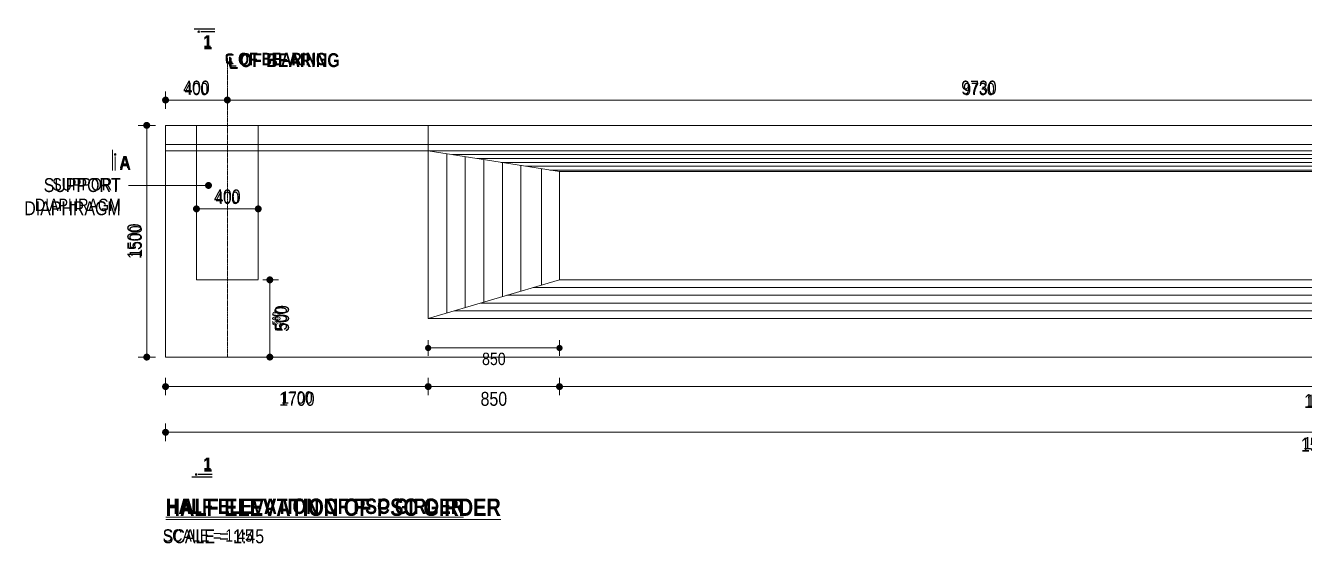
# Model space of a CAD drawing. Header units: millimetres. Extents: x -899 to 143471, y -7850 to 22336.
# Drawn here: x -899 to 7379, y 141 to 3493 of the extents above; entities that cross this region are included whole.
import ezdxf

# ---------------------------------------------------------------- set-up
doc = ezdxf.new("R2010")
doc.units = ezdxf.units.MM
doc.header["$PDMODE"] = 3
doc.linetypes.add('ACAD_ISO02W100', pattern=[15, 12, -3])
doc.linetypes.add('CENTER2', pattern=[28.575, 19.05, -3.175, 3.175, -3.175])
for name, color, linetype, lineweight in [('Center Line', 3, 'CENTER2', 9), ('Concrete inside', 124, 'Continuous', 13), ('Concrete Out', 4, 'Continuous', 20), ('Diap', 3, 'ACAD_ISO02W100', 9), ('Dim Arrow', 3, 'Continuous', 9), ('Dim Arrow @ 40', 3, 'Continuous', 9), ('Dim Arrow @ 45', 3, 'Continuous', 9), ('Dimension', 3, 'Continuous', 9), ('Dimension @ 20', 3, 'Continuous', 9), ('Dimension @ 25', 3, 'Continuous', 9), ('Dimension @ 40', 3, 'Continuous', 9), ('Dimension @ 45', 3, 'Continuous', 9), ('Line', 7, 'Continuous', 20), ('Line @ 40', 7, 'Continuous', 20), ('Line @ 45', 7, 'Continuous', 20), ('Section Mark', 7, 'Continuous', 13), ('Text_Normal', 7, 'Continuous', 25), ('Text_Normal @ 40', 7, 'Continuous', 25), ('Text_Normal @ 45', 7, 'Continuous', 25), ('Text_Title', 1, 'Continuous', 20), ('Text_Title @ 40', 1, 'Continuous', 20), ('Text_Title @ 45', 1, 'Continuous', 20)]:
    doc.layers.add(name, color=color, linetype=linetype, lineweight=lineweight)
doc.styles.add('SWIS_B_N', font='swisscb.ttf', dxfattribs={"height": 2})
doc.styles.add('SWIS_B_T', font='swisscb.ttf', dxfattribs={"height": 2.5})
doc.styles.add('SWIS_R_N', font='swissc.ttf', dxfattribs={"height": 2})
doc.dimstyles.new('Dot_Anno', dxfattribs={"dimtxt": 2, "dimasz": 1, "dimexe": 1.25, "dimexo": 0.75, "dimgap": 0.75, "dimtad": 2, "dimdec": 0, "dimzin": 0, "dimdsep": 46, "dimtxsty": 'SWIS_R_N', "dimblk": 'DOT', "dimcen": 0.5, "dimadec": 0, "dimazin": 0, "dimtfac": 1, "dimtdec": 0, "dimtofl": 0, "dimtmove": 0, "dimatfit": 3, "dimfxl": 1.25, "dimfxlon": 1, "dimtolj": 1, "dimtzin": 0, "dimarcsym": 0})
doc.dimstyles.new('Dot_Arrow', dxfattribs={"dimtxt": 2, "dimasz": 1, "dimexe": 1.25, "dimexo": 0.75, "dimgap": 0.75, "dimtad": 2, "dimdec": 0, "dimzin": 0, "dimdsep": 46, "dimtxsty": 'SWIS_R_N', "dimblk": 'DOT', "dimcen": 0.5, "dimadec": 0, "dimazin": 0, "dimtfac": 1, "dimtdec": 0, "dimtofl": 0, "dimtmove": 0, "dimatfit": 3, "dimldrblk": 'DOT', "dimfxl": 1.25, "dimfxlon": 1, "dimtolj": 1, "dimtzin": 0, "dimarcsym": 0})

# ---------------------------------------------------------------- blocks, each defined once
blk = doc.blocks.new('*U928')
at = {"layer": 'Text_Title @ 40', "insert": (7.7, 431.3), "char_height": 100, "attachment_point": 1, "style": 'SWIS_B_T'}
blk.add_mtext_dynamic_manual_height_columns('{\\LHALF ELEVATION OF PSC GIRDER}', width=7845.311, gutter_width=550, heights=[0], dxfattribs=at)
at = {"layer": 'Text_Title @ 45', "insert": (7.7, 431.3), "char_height": 112.5, "attachment_point": 1, "style": 'SWIS_B_T'}
blk.add_mtext_dynamic_manual_height_columns('{\\LHALF ELEVATION OF PSC GIRDER}', width=8825.975, gutter_width=618.8, heights=[0], dxfattribs=at)
blk = doc.blocks.new('_Dot')
at = {"color": 0, "linetype": 'ByBlock', "lineweight": -2}
blk.add_line((-0.5, 0), (-1, 0), dxfattribs=at)
at = {"color": 0, "linetype": 'ByBlock', "const_width": 0.5}
blk.add_lwpolyline([(-0.25, 0, 1), (0.25, 0, 1)], format="xyb", close=True, dxfattribs=at)
blk = doc.blocks.new('*D690')
at = {"layer": 'Defpoints', "color": 0, "transparency": 16777216}
for p in [(10136.8, 3010.7), (406.8, 2846.9), (10136.8, 1346.9)]:
    blk.add_point(p, dxfattribs=at)
at = {"layer": 'Dimension', "color": 0, "lineweight": -2, "transparency": 16777216}
for p, q in [((406.8, 2960.7), (406.8, 3060.7)), ((446.8, 3010.7), (10096.8, 3010.7)), ((10136.8, 2960.7), (10136.8, 3060.7))]:
    blk.add_line(p, q, dxfattribs=at)
at = {"layer": 'Dimension', "color": 0, "lineweight": -2, "transparency": 16777216, "xscale": 40, "yscale": 40, "zscale": 40, "rotation": 180}
blk.add_blockref('_Dot', (406.8, 3010.7), dxfattribs=at)
at = {"layer": 'Dimension', "color": 0, "lineweight": -2, "transparency": 16777216, "xscale": 40, "yscale": 40, "zscale": 40}
blk.add_blockref('_Dot', (10136.8, 3010.7), dxfattribs=at)
at = {"layer": 'Dimension', "color": 0, "transparency": 16777216, "insert": (5271.8, 3081.7), "char_height": 80, "attachment_point": 5, "style": 'SWIS_R_N'}
blk.add_mtext('\\A1;9730', dxfattribs=at)
blk = doc.blocks.new('*D691')
at = {"layer": 'Defpoints', "color": 0, "transparency": 16777216}
for p in [(10136.8, 3010.7), (406.8, 2846.9), (10136.8, 1346.9)]:
    blk.add_point(p, dxfattribs=at)
at = {"layer": 'Dimension', "color": 0, "lineweight": -2, "transparency": 16777216}
for p, q in [((406.8, 2954.4), (406.8, 3066.9)), ((10136.8, 2954.4), (10136.8, 3066.9)), ((451.8, 3010.7), (10091.8, 3010.7))]:
    blk.add_line(p, q, dxfattribs=at)
at = {"layer": 'Dimension', "color": 0, "lineweight": -2, "transparency": 16777216, "xscale": 45, "yscale": 45, "zscale": 45, "rotation": 180}
blk.add_blockref('_Dot', (406.8, 3010.7), dxfattribs=at)
at = {"layer": 'Dimension', "color": 0, "lineweight": -2, "transparency": 16777216, "xscale": 45, "yscale": 45, "zscale": 45}
blk.add_blockref('_Dot', (10136.8, 3010.7), dxfattribs=at)
at = {"layer": 'Dimension', "color": 0, "transparency": 16777216, "insert": (5271.8, 3090.6), "char_height": 90, "attachment_point": 5, "style": 'SWIS_R_N'}
blk.add_mtext('\\A1;9730', dxfattribs=at)
blk = doc.blocks.new('*D693')
at = {"layer": 'Defpoints', "color": 0, "transparency": 16777216}
for p in [(6.8, 2846.9), (-114.9, 1346.9), (6.8, 1346.9)]:
    blk.add_point(p, dxfattribs=at)
at = {"layer": 'Dimension', "color": 0, "lineweight": -2, "transparency": 16777216}
for p, q in [((-64.9, 2846.9), (-164.9, 2846.9)), ((-114.9, 2806.9), (-114.9, 1386.9)), ((-64.9, 1346.9), (-164.9, 1346.9))]:
    blk.add_line(p, q, dxfattribs=at)
at = {"layer": 'Dimension', "color": 0, "lineweight": -2, "transparency": 16777216, "xscale": 40, "yscale": 40, "zscale": 40}
for p, rotation in [((-114.9, 2846.9), 90), ((-114.9, 1346.9), 270)]:
    blk.add_blockref('_Dot', p, dxfattribs=dict(at, rotation=rotation))
at = {"layer": 'Dimension', "color": 0, "transparency": 16777216, "insert": (-186, 2096.9), "char_height": 80, "attachment_point": 5, "rotation": 90, "style": 'SWIS_R_N'}
blk.add_mtext('\\A1;1500', dxfattribs=at)
blk = doc.blocks.new('*D694')
at = {"layer": 'Defpoints', "color": 0, "transparency": 16777216}
for p in [(6.8, 2846.9), (-114.9, 1346.9), (6.8, 1346.9)]:
    blk.add_point(p, dxfattribs=at)
at = {"layer": 'Dimension', "color": 0, "lineweight": -2, "transparency": 16777216}
for p, q in [((-58.7, 2846.9), (-171.2, 2846.9)), ((-114.9, 2801.9), (-114.9, 1391.9)), ((-58.7, 1346.9), (-171.2, 1346.9))]:
    blk.add_line(p, q, dxfattribs=at)
at = {"layer": 'Dimension', "color": 0, "lineweight": -2, "transparency": 16777216, "xscale": 45, "yscale": 45, "zscale": 45}
for p, rotation in [((-114.9, 2846.9), 90), ((-114.9, 1346.9), 270)]:
    blk.add_blockref('_Dot', p, dxfattribs=dict(at, rotation=rotation))
at = {"layer": 'Dimension', "color": 0, "transparency": 16777216, "insert": (-194.9, 2096.9), "char_height": 90, "attachment_point": 5, "rotation": 90, "style": 'SWIS_R_N'}
blk.add_mtext('\\A1;1500', dxfattribs=at)
blk = doc.blocks.new('*U931')
at = {"layer": 'Line @ 40', "insert": (251, 3429.9), "char_height": 80, "attachment_point": 1, "style": 'SWIS_B_N'}
blk.add_mtext_dynamic_manual_height_columns('1', width=92.187, gutter_width=400, heights=[0], dxfattribs=at)
at = {"layer": 'Line @ 45', "insert": (251, 3429.9), "char_height": 90, "attachment_point": 1, "style": 'SWIS_B_N'}
blk.add_mtext_dynamic_manual_height_columns('1', width=103.71, gutter_width=450, heights=[0], dxfattribs=at)
blk = doc.blocks.new('*U932')
at = {"layer": 'Line @ 40', "insert": (251, 696.3), "char_height": 80, "attachment_point": 1, "style": 'SWIS_B_N'}
blk.add_mtext_dynamic_manual_height_columns('1', width=92.187, gutter_width=400, heights=[0], dxfattribs=at)
at = {"layer": 'Line @ 45', "insert": (251, 696.3), "char_height": 90, "attachment_point": 1, "style": 'SWIS_B_N'}
blk.add_mtext_dynamic_manual_height_columns('1', width=103.71, gutter_width=450, heights=[0], dxfattribs=at)
blk = doc.blocks.new('*D768')
at = {"layer": 'Defpoints', "color": 0, "transparency": 16777216}
for p in [(1706.8, 1596.9), (6.8, 1346.9), (1706.8, 1155.8)]:
    blk.add_point(p, dxfattribs=at)
at = {"layer": 'Dimension', "color": 0, "lineweight": -2, "transparency": 16777216}
for p, q in [((6.8, 1205.8), (6.8, 1105.8)), ((1706.8, 1205.8), (1706.8, 1105.8)), ((46.8, 1155.8), (1666.8, 1155.8))]:
    blk.add_line(p, q, dxfattribs=at)
at = {"layer": 'Dimension', "color": 0, "lineweight": -2, "transparency": 16777216, "xscale": 40, "yscale": 40, "zscale": 40, "rotation": 180}
blk.add_blockref('_Dot', (6.8, 1155.8), dxfattribs=at)
at = {"layer": 'Dimension', "color": 0, "lineweight": -2, "transparency": 16777216, "xscale": 40, "yscale": 40, "zscale": 40}
blk.add_blockref('_Dot', (1706.8, 1155.8), dxfattribs=at)
at = {"layer": 'Dimension', "color": 0, "transparency": 16777216, "insert": (856.8, 1084.8), "char_height": 80, "attachment_point": 5, "style": 'SWIS_R_N'}
blk.add_mtext('\\A1;1700', dxfattribs=at)
blk = doc.blocks.new('*D769')
at = {"layer": 'Defpoints', "color": 0, "transparency": 16777216}
for p in [(1706.8, 1596.9), (6.8, 1346.9), (1706.8, 1155.8)]:
    blk.add_point(p, dxfattribs=at)
at = {"layer": 'Dimension', "color": 0, "lineweight": -2, "transparency": 16777216}
for p, q in [((6.8, 1212.1), (6.8, 1099.6)), ((1706.8, 1212.1), (1706.8, 1099.6)), ((51.8, 1155.8), (1661.8, 1155.8))]:
    blk.add_line(p, q, dxfattribs=at)
at = {"layer": 'Dimension', "color": 0, "lineweight": -2, "transparency": 16777216, "xscale": 45, "yscale": 45, "zscale": 45, "rotation": 180}
blk.add_blockref('_Dot', (6.8, 1155.8), dxfattribs=at)
at = {"layer": 'Dimension', "color": 0, "lineweight": -2, "transparency": 16777216, "xscale": 45, "yscale": 45, "zscale": 45}
blk.add_blockref('_Dot', (1706.8, 1155.8), dxfattribs=at)
at = {"layer": 'Dimension', "color": 0, "transparency": 16777216, "insert": (856.8, 1075.9), "char_height": 90, "attachment_point": 5, "style": 'SWIS_R_N'}
blk.add_mtext('\\A1;1700', dxfattribs=at)
blk = doc.blocks.new('*D771')
at = {"layer": 'Defpoints', "color": 0, "transparency": 16777216}
for p in [(2556.8, 1846.9), (1706.8, 1596.9), (2556.8, 1405.8)]:
    blk.add_point(p, dxfattribs=at)
at = {"layer": 'Dimension', "color": 0, "lineweight": -2, "transparency": 16777216}
for p, q in [((1706.8, 1455.8), (1706.8, 1355.8)), ((2556.8, 1455.8), (2556.8, 1355.8)), ((1746.8, 1405.8), (2516.8, 1405.8))]:
    blk.add_line(p, q, dxfattribs=at)
at = {"layer": 'Dimension', "color": 0, "lineweight": -2, "transparency": 16777216, "xscale": 40, "yscale": 40, "zscale": 40, "rotation": 180}
blk.add_blockref('_Dot', (1706.8, 1405.8), dxfattribs=at)
at = {"layer": 'Dimension', "color": 0, "lineweight": -2, "transparency": 16777216, "xscale": 40, "yscale": 40, "zscale": 40}
blk.add_blockref('_Dot', (2556.8, 1405.8), dxfattribs=at)
at = {"layer": 'Dimension', "color": 0, "transparency": 16777216, "insert": (2131.8, 1334.8), "char_height": 80, "attachment_point": 5, "style": 'SWIS_R_N'}
blk.add_mtext('\\A1;850', dxfattribs=at)
blk = doc.blocks.new('*D772')
at = {"layer": 'Defpoints', "color": 0, "transparency": 16777216}
for p in [(2556.8, 1846.9), (1706.8, 1596.9), (2556.8, 1155.8)]:
    blk.add_point(p, dxfattribs=at)
at = {"layer": 'Dimension', "color": 0, "lineweight": -2, "transparency": 16777216}
for p, q in [((1706.8, 1212.1), (1706.8, 1099.6)), ((2556.8, 1212.1), (2556.8, 1099.6)), ((1751.8, 1155.8), (2511.8, 1155.8))]:
    blk.add_line(p, q, dxfattribs=at)
at = {"layer": 'Dimension', "color": 0, "lineweight": -2, "transparency": 16777216, "xscale": 45, "yscale": 45, "zscale": 45, "rotation": 180}
blk.add_blockref('_Dot', (1706.8, 1155.8), dxfattribs=at)
at = {"layer": 'Dimension', "color": 0, "lineweight": -2, "transparency": 16777216, "xscale": 45, "yscale": 45, "zscale": 45}
blk.add_blockref('_Dot', (2556.8, 1155.8), dxfattribs=at)
at = {"layer": 'Dimension', "color": 0, "transparency": 16777216, "insert": (2131.8, 1075.9), "char_height": 90, "attachment_point": 5, "style": 'SWIS_R_N'}
blk.add_mtext('\\A1;850', dxfattribs=at)
blk = doc.blocks.new('*D774')
at = {"layer": 'Defpoints', "color": 0, "transparency": 16777216}
for p in [(6.8, 1346.9), (15006.8, 1346.9), (15006.8, 860)]:
    blk.add_point(p, dxfattribs=at)
at = {"layer": 'Dimension', "color": 0, "lineweight": -2, "transparency": 16777216}
for p, q in [((6.8, 910), (6.8, 810)), ((46.8, 860), (14966.8, 860)), ((15006.8, 910), (15006.8, 810))]:
    blk.add_line(p, q, dxfattribs=at)
at = {"layer": 'Dimension', "color": 0, "lineweight": -2, "transparency": 16777216, "xscale": 40, "yscale": 40, "zscale": 40, "rotation": 180}
blk.add_blockref('_Dot', (6.8, 860), dxfattribs=at)
at = {"layer": 'Dimension', "color": 0, "lineweight": -2, "transparency": 16777216, "xscale": 40, "yscale": 40, "zscale": 40}
blk.add_blockref('_Dot', (15006.8, 860), dxfattribs=at)
at = {"layer": 'Dimension', "color": 0, "transparency": 16777216, "insert": (7499.4, 788.9), "char_height": 80, "attachment_point": 5, "style": 'SWIS_R_N'}
blk.add_mtext('\\A1;15000', dxfattribs=at)
blk = doc.blocks.new('*D775')
at = {"layer": 'Defpoints', "color": 0, "transparency": 16777216}
for p in [(6.8, 1346.9), (15006.8, 1346.9), (15006.8, 860)]:
    blk.add_point(p, dxfattribs=at)
at = {"layer": 'Dimension', "color": 0, "lineweight": -2, "transparency": 16777216}
for p, q in [((6.8, 916.2), (6.8, 803.7)), ((15006.8, 916.2), (15006.8, 803.7)), ((51.8, 860), (14961.8, 860))]:
    blk.add_line(p, q, dxfattribs=at)
at = {"layer": 'Dimension', "color": 0, "lineweight": -2, "transparency": 16777216, "xscale": 45, "yscale": 45, "zscale": 45, "rotation": 180}
blk.add_blockref('_Dot', (6.8, 860), dxfattribs=at)
at = {"layer": 'Dimension', "color": 0, "lineweight": -2, "transparency": 16777216, "xscale": 45, "yscale": 45, "zscale": 45}
blk.add_blockref('_Dot', (15006.8, 860), dxfattribs=at)
at = {"layer": 'Dimension', "color": 0, "transparency": 16777216, "insert": (7499.4, 780), "char_height": 90, "attachment_point": 5, "style": 'SWIS_R_N'}
blk.add_mtext('\\A1;15000', dxfattribs=at)
blk = doc.blocks.new('*U970')
at = {"layer": 'Line @ 40', "insert": (-291.6, 2648.2), "char_height": 80, "attachment_point": 1, "style": 'SWIS_B_N'}
blk.add_mtext_dynamic_manual_height_columns('A', width=92.187, gutter_width=400, heights=[0], dxfattribs=at)
at = {"layer": 'Line @ 45', "insert": (-291.6, 2648.2), "char_height": 90, "attachment_point": 1, "style": 'SWIS_B_N'}
blk.add_mtext_dynamic_manual_height_columns('A', width=103.71, gutter_width=450, heights=[0], dxfattribs=at)
blk = doc.blocks.new('*D801')
at = {"layer": 'Defpoints', "color": 0, "transparency": 16777216}
for p in [(606.8, 2306.2), (206.8, 1952.8), (606.8, 1952.8)]:
    blk.add_point(p, dxfattribs=at)
at = {"layer": 'Dimension', "color": 0, "lineweight": -2, "transparency": 16777216}
for p, q in [((206.8, 2256.2), (206.8, 2356.2)), ((606.8, 2256.2), (606.8, 2356.2)), ((246.8, 2306.2), (566.8, 2306.2))]:
    blk.add_line(p, q, dxfattribs=at)
at = {"layer": 'Dimension', "color": 0, "lineweight": -2, "transparency": 16777216, "xscale": 40, "yscale": 40, "zscale": 40, "rotation": 180}
blk.add_blockref('_Dot', (206.8, 2306.2), dxfattribs=at)
at = {"layer": 'Dimension', "color": 0, "lineweight": -2, "transparency": 16777216, "xscale": 40, "yscale": 40, "zscale": 40}
blk.add_blockref('_Dot', (606.8, 2306.2), dxfattribs=at)
at = {"layer": 'Dimension', "color": 0, "transparency": 16777216, "insert": (406.8, 2377.2), "char_height": 80, "attachment_point": 5, "style": 'SWIS_R_N'}
blk.add_mtext('\\A1;400', dxfattribs=at)
blk = doc.blocks.new('*D802')
at = {"layer": 'Defpoints', "color": 0, "transparency": 16777216}
for p in [(606.8, 2306.2), (206.8, 1952.8), (606.8, 1952.8)]:
    blk.add_point(p, dxfattribs=at)
at = {"layer": 'Dimension', "color": 0, "lineweight": -2, "transparency": 16777216}
for p, q in [((206.8, 2249.9), (206.8, 2362.4)), ((606.8, 2249.9), (606.8, 2362.4)), ((251.8, 2306.2), (561.8, 2306.2))]:
    blk.add_line(p, q, dxfattribs=at)
at = {"layer": 'Dimension', "color": 0, "lineweight": -2, "transparency": 16777216, "xscale": 45, "yscale": 45, "zscale": 45, "rotation": 180}
blk.add_blockref('_Dot', (206.8, 2306.2), dxfattribs=at)
at = {"layer": 'Dimension', "color": 0, "lineweight": -2, "transparency": 16777216, "xscale": 45, "yscale": 45, "zscale": 45}
blk.add_blockref('_Dot', (606.8, 2306.2), dxfattribs=at)
at = {"layer": 'Dimension', "color": 0, "transparency": 16777216, "insert": (406.8, 2386.1), "char_height": 90, "attachment_point": 5, "style": 'SWIS_R_N'}
blk.add_mtext('\\A1;400', dxfattribs=at)
blk = doc.blocks.new('*U986')
at = {"layer": 'Text_Normal @ 40', "insert": (386.9, 3336.4), "char_height": 80, "attachment_point": 1, "style": 'SWIS_B_N'}
blk.add_mtext_dynamic_manual_height_columns('{\\fISOCPEUR|b1|i0|c0|p34;\\H1.25x;℄} OF BEARING', width=663.234, gutter_width=400, heights=[0], dxfattribs=at)
at = {"layer": 'Text_Normal @ 45', "insert": (386.9, 3336.4), "char_height": 90, "attachment_point": 1, "style": 'SWIS_B_N'}
blk.add_mtext_dynamic_manual_height_columns('{\\fISOCPEUR|b1|i0|c0|p34;\\H1.25x;℄} OF BEARING', width=746.138, gutter_width=450, heights=[0], dxfattribs=at)
blk = doc.blocks.new('*U1050')
at = {"layer": 'Text_Normal @ 40', "insert": (-11.4, 232.1), "char_height": 80, "attachment_point": 1, "style": 'SWIS_R_N'}
blk.add_mtext_dynamic_manual_height_columns('SCALE = 1:45', width=786.347, gutter_width=400, heights=[0], dxfattribs=at)
at = {"layer": 'Text_Normal @ 45', "insert": (-11.4, 232.1), "char_height": 90, "attachment_point": 1, "style": 'SWIS_R_N'}
blk.add_mtext_dynamic_manual_height_columns('SCALE = 1:45', width=884.64, gutter_width=450, heights=[0], dxfattribs=at)
blk = doc.blocks.new('*U1057')
at = {"layer": 'Text_Normal @ 40', "insert": (-283.5, 2505.3), "char_height": 80, "attachment_point": 3, "style": 'SWIS_R_N'}
blk.add_mtext_dynamic_manual_height_columns('SUPPORT DIAPHRAGM', width=964.578, gutter_width=400, heights=[0], dxfattribs=at)
at = {"layer": 'Text_Normal @ 45', "insert": (-283.5, 2505.3), "char_height": 90, "attachment_point": 3, "style": 'SWIS_R_N'}
blk.add_mtext_dynamic_manual_height_columns('SUPPORT DIAPHRAGM', width=1085.151, gutter_width=450, heights=[0], dxfattribs=at)
blk = doc.blocks.new('*D859')
at = {"layer": 'Defpoints', "color": 0, "transparency": 16777216}
for p in [(2556.8, 1846.9), (15006.8, 1346.9), (15006.8, 1155.8)]:
    blk.add_point(p, dxfattribs=at)
at = {"layer": 'Dimension', "color": 0, "lineweight": -2, "transparency": 16777216}
for p, q in [((2556.8, 1205.8), (2556.8, 1105.8)), ((15006.8, 1205.8), (15006.8, 1105.8)), ((2596.8, 1155.8), (14966.8, 1155.8))]:
    blk.add_line(p, q, dxfattribs=at)
at = {"layer": 'Dimension', "color": 0, "lineweight": -2, "transparency": 16777216, "xscale": 40, "yscale": 40, "zscale": 40, "rotation": 180}
blk.add_blockref('_Dot', (2556.8, 1155.8), dxfattribs=at)
at = {"layer": 'Dimension', "color": 0, "lineweight": -2, "transparency": 16777216, "xscale": 40, "yscale": 40, "zscale": 40}
blk.add_blockref('_Dot', (15006.8, 1155.8), dxfattribs=at)
at = {"layer": 'Dimension', "color": 0, "transparency": 16777216, "insert": (7520.9, 1062.5), "char_height": 80, "attachment_point": 5, "style": 'SWIS_R_N'}
blk.add_mtext('\\A1;12450', dxfattribs=at)
blk = doc.blocks.new('*D860')
at = {"layer": 'Defpoints', "color": 0, "transparency": 16777216}
for p in [(2556.8, 1846.9), (15006.8, 1346.9), (15006.8, 1155.8)]:
    blk.add_point(p, dxfattribs=at)
at = {"layer": 'Dimension', "color": 0, "lineweight": -2, "transparency": 16777216}
for p, q in [((2556.8, 1212.1), (2556.8, 1099.6)), ((15006.8, 1212.1), (15006.8, 1099.6)), ((2601.8, 1155.8), (14961.8, 1155.8))]:
    blk.add_line(p, q, dxfattribs=at)
at = {"layer": 'Dimension', "color": 0, "lineweight": -2, "transparency": 16777216, "xscale": 45, "yscale": 45, "zscale": 45, "rotation": 180}
blk.add_blockref('_Dot', (2556.8, 1155.8), dxfattribs=at)
at = {"layer": 'Dimension', "color": 0, "lineweight": -2, "transparency": 16777216, "xscale": 45, "yscale": 45, "zscale": 45}
blk.add_blockref('_Dot', (15006.8, 1155.8), dxfattribs=at)
at = {"layer": 'Dimension', "color": 0, "transparency": 16777216, "insert": (7520.9, 1062.5), "char_height": 90, "attachment_point": 5, "style": 'SWIS_R_N'}
blk.add_mtext('\\A1;12450', dxfattribs=at)
blk = doc.blocks.new('*D910')
at = {"layer": 'Defpoints', "color": 0, "transparency": 16777216}
for p in [(606.8, 1846.9), (606.8, 1346.9), (681.8, 1346.9)]:
    blk.add_point(p, dxfattribs=at)
at = {"layer": 'Dimension', "color": 0, "lineweight": -2, "transparency": 16777216}
for p, q in [((650.5, 1846.9), (713, 1846.9)), ((681.8, 1821.9), (681.8, 1371.9)), ((650.5, 1346.9), (713, 1346.9))]:
    blk.add_line(p, q, dxfattribs=at)
at = {"layer": 'Dimension', "color": 0, "lineweight": -2, "transparency": 16777216, "xscale": 25, "yscale": 25, "zscale": 25}
for p, rotation in [((681.8, 1846.9), 90), ((681.8, 1346.9), 270)]:
    blk.add_blockref('_Dot', p, dxfattribs=dict(at, rotation=rotation))
at = {"layer": 'Dimension', "color": 0, "transparency": 16777216, "insert": (726.1, 1596.9), "char_height": 50, "attachment_point": 5, "rotation": 90, "style": 'SWIS_R_N'}
blk.add_mtext('\\A1;500', dxfattribs=at)
blk = doc.blocks.new('*D911')
at = {"layer": 'Defpoints', "color": 0, "transparency": 16777216}
for p in [(606.8, 1846.9), (606.8, 1346.9), (681.8, 1346.9)]:
    blk.add_point(p, dxfattribs=at)
at = {"layer": 'Dimension', "color": 0, "lineweight": -2, "transparency": 16777216}
for p, q in [((636.8, 1846.9), (731.8, 1846.9)), ((681.8, 1806.9), (681.8, 1386.9)), ((636.8, 1346.9), (731.8, 1346.9))]:
    blk.add_line(p, q, dxfattribs=at)
at = {"layer": 'Dimension', "color": 0, "lineweight": -2, "transparency": 16777216, "xscale": 40, "yscale": 40, "zscale": 40}
for p, rotation in [((681.8, 1846.9), 90), ((681.8, 1346.9), 270)]:
    blk.add_blockref('_Dot', p, dxfattribs=dict(at, rotation=rotation))
at = {"layer": 'Dimension', "color": 0, "transparency": 16777216, "insert": (752.8, 1596.9), "char_height": 80, "attachment_point": 5, "rotation": 90, "style": 'SWIS_R_N'}
blk.add_mtext('\\A1;500', dxfattribs=at)
blk = doc.blocks.new('*D912')
at = {"layer": 'Defpoints', "color": 0, "transparency": 16777216}
for p in [(606.8, 1846.9), (606.8, 1346.9), (681.8, 1346.9)]:
    blk.add_point(p, dxfattribs=at)
at = {"layer": 'Dimension', "color": 0, "lineweight": -2, "transparency": 16777216}
for p, q in [((656.8, 1846.9), (706.8, 1846.9)), ((681.8, 1826.9), (681.8, 1366.9)), ((656.8, 1346.9), (706.8, 1346.9))]:
    blk.add_line(p, q, dxfattribs=at)
at = {"layer": 'Dimension', "color": 0, "lineweight": -2, "transparency": 16777216, "xscale": 20, "yscale": 20, "zscale": 20}
for p, rotation in [((681.8, 1846.9), 90), ((681.8, 1346.9), 270)]:
    blk.add_blockref('_Dot', p, dxfattribs=dict(at, rotation=rotation))
at = {"layer": 'Dimension', "color": 0, "transparency": 16777216, "insert": (717.3, 1596.9), "char_height": 40, "attachment_point": 5, "rotation": 90, "style": 'SWIS_R_N'}
blk.add_mtext('\\A1;500', dxfattribs=at)
blk = doc.blocks.new('*D913')
at = {"layer": 'Defpoints', "color": 0, "transparency": 16777216}
for p in [(606.8, 1846.9), (606.8, 1346.9), (681.8, 1346.9)]:
    blk.add_point(p, dxfattribs=at)
at = {"layer": 'Dimension', "color": 0, "lineweight": -2, "transparency": 16777216}
for p, q in [((640.6, 1846.9), (738, 1846.9)), ((681.8, 1801.9), (681.8, 1391.9)), ((640.6, 1346.9), (738, 1346.9))]:
    blk.add_line(p, q, dxfattribs=at)
at = {"layer": 'Dimension', "color": 0, "lineweight": -2, "transparency": 16777216, "xscale": 45, "yscale": 45, "zscale": 45}
for p, rotation in [((681.8, 1846.9), 90), ((681.8, 1346.9), 270)]:
    blk.add_blockref('_Dot', p, dxfattribs=dict(at, rotation=rotation))
at = {"layer": 'Dimension', "color": 0, "transparency": 16777216, "insert": (761.6, 1596.9), "char_height": 90, "attachment_point": 5, "rotation": 90, "style": 'SWIS_R_N'}
blk.add_mtext('\\A1;500', dxfattribs=at)
blk = doc.blocks.new('*D915')
at = {"layer": 'Defpoints', "color": 0, "transparency": 16777216}
for p in [(6.8, 3010.7), (6.8, 2846.9), (406.8, 2846.9)]:
    blk.add_point(p, dxfattribs=at)
at = {"layer": 'Dimension', "color": 0, "lineweight": -2, "transparency": 16777216}
for p, q in [((6.8, 2960.7), (6.8, 3060.7)), ((366.8, 3010.7), (46.8, 3010.7)), ((406.8, 2960.7), (406.8, 3060.7))]:
    blk.add_line(p, q, dxfattribs=at)
at = {"layer": 'Dimension', "color": 0, "lineweight": -2, "transparency": 16777216, "xscale": 40, "yscale": 40, "zscale": 40, "rotation": 180}
blk.add_blockref('_Dot', (6.8, 3010.7), dxfattribs=at)
at = {"layer": 'Dimension', "color": 0, "lineweight": -2, "transparency": 16777216, "xscale": 40, "yscale": 40, "zscale": 40}
blk.add_blockref('_Dot', (406.8, 3010.7), dxfattribs=at)
at = {"layer": 'Dimension', "color": 0, "transparency": 16777216, "insert": (206.8, 3081.7), "char_height": 80, "attachment_point": 5, "style": 'SWIS_R_N'}
blk.add_mtext('\\A1;400', dxfattribs=at)
blk = doc.blocks.new('*D916')
at = {"layer": 'Defpoints', "color": 0, "transparency": 16777216}
for p in [(6.8, 3010.7), (6.8, 2846.9), (406.8, 2846.9)]:
    blk.add_point(p, dxfattribs=at)
at = {"layer": 'Dimension', "color": 0, "lineweight": -2, "transparency": 16777216}
for p, q in [((6.8, 2954.4), (6.8, 3066.9)), ((406.8, 2954.4), (406.8, 3066.9)), ((361.8, 3010.7), (51.8, 3010.7))]:
    blk.add_line(p, q, dxfattribs=at)
at = {"layer": 'Dimension', "color": 0, "lineweight": -2, "transparency": 16777216, "xscale": 45, "yscale": 45, "zscale": 45, "rotation": 180}
blk.add_blockref('_Dot', (6.8, 3010.7), dxfattribs=at)
at = {"layer": 'Dimension', "color": 0, "lineweight": -2, "transparency": 16777216, "xscale": 45, "yscale": 45, "zscale": 45}
blk.add_blockref('_Dot', (406.8, 3010.7), dxfattribs=at)
at = {"layer": 'Dimension', "color": 0, "transparency": 16777216, "insert": (206.8, 3090.6), "char_height": 90, "attachment_point": 5, "style": 'SWIS_R_N'}
blk.add_mtext('\\A1;400', dxfattribs=at)
blk = doc.blocks.new('*U929')
at = {"layer": 'Dimension @ 40'}
dim = blk.add_linear_dim(base=(10136.8, 3010.7), p1=(406.8, 2846.9), p2=(10136.8, 1346.9), dimstyle='Dot_Anno', override={"dimscale": 40, "dimtix": 0, "dimtofl": 0, "dimtmove": 0, "dimatfit": 1}, dxfattribs=at)
dim.commit()
dim.dimension.update_dxf_attribs({"geometry": '*D690', "text_midpoint": (5271.8, 3081.7)})
at = {"layer": 'Dimension @ 45'}
dim = blk.add_linear_dim(base=(10136.8, 3010.7), p1=(406.8, 2846.9), p2=(10136.8, 1346.9), dimstyle='Dot_Anno', override={"dimscale": 45, "dimtix": 0, "dimtofl": 0, "dimtmove": 0, "dimatfit": 1}, dxfattribs=at)
dim.commit()
dim.dimension.update_dxf_attribs({"geometry": '*D691', "text_midpoint": (5271.8, 3090.6)})
blk = doc.blocks.new('*U930')
at = {"layer": 'Dimension @ 40'}
dim = blk.add_linear_dim(base=(-114.9, 1346.9), p1=(6.8, 2846.9), p2=(6.8, 1346.9), angle=90, dimstyle='Dot_Anno', override={"dimscale": 40, "dimtix": 0, "dimtofl": 0, "dimtmove": 0, "dimatfit": 1}, dxfattribs=at)
dim.commit()
dim.dimension.update_dxf_attribs({"geometry": '*D693', "text_midpoint": (-186, 2096.9)})
at = {"layer": 'Dimension @ 45'}
dim = blk.add_linear_dim(base=(-114.9, 1346.9), p1=(6.8, 2846.9), p2=(6.8, 1346.9), angle=90, dimstyle='Dot_Anno', override={"dimscale": 45, "dimtix": 0, "dimtofl": 0, "dimtmove": 0, "dimatfit": 1}, dxfattribs=at)
dim.commit()
dim.dimension.update_dxf_attribs({"geometry": '*D694', "text_midpoint": (-194.9, 2096.9)})
blk = doc.blocks.new('*U955')
at = {"layer": 'Dimension @ 40'}
dim = blk.add_linear_dim(base=(1706.8, 1155.8), p1=(6.8, 1346.9), p2=(1706.8, 1596.9), dimstyle='Dot_Anno', override={"dimscale": 40, "dimtix": 0, "dimtofl": 0, "dimtmove": 1, "dimatfit": 1}, dxfattribs=at)
dim.commit()
dim.dimension.update_dxf_attribs({"geometry": '*D768', "text_midpoint": (856.8, 1084.8)})
at = {"layer": 'Dimension @ 45'}
dim = blk.add_linear_dim(base=(1706.8, 1155.8), p1=(6.8, 1346.9), p2=(1706.8, 1596.9), dimstyle='Dot_Anno', override={"dimscale": 45, "dimtix": 0, "dimtofl": 0, "dimtmove": 1, "dimatfit": 1}, dxfattribs=at)
dim.commit()
dim.dimension.update_dxf_attribs({"geometry": '*D769', "text_midpoint": (856.8, 1075.9)})
blk = doc.blocks.new('*U956')
at = {"layer": 'Dimension @ 40'}
dim = blk.add_linear_dim(base=(2556.8, 1405.8), p1=(1706.8, 1596.9), p2=(2556.8, 1846.9), dimstyle='Dot_Anno', override={"dimscale": 40, "dimtix": 0, "dimtofl": 0, "dimtmove": 1, "dimatfit": 1}, dxfattribs=at)
dim.commit()
dim.dimension.update_dxf_attribs({"geometry": '*D771', "text_midpoint": (2131.8, 1334.8)})
at = {"layer": 'Dimension @ 45'}
dim = blk.add_linear_dim(base=(2556.8, 1155.8), p1=(1706.8, 1596.9), p2=(2556.8, 1846.9), dimstyle='Dot_Anno', override={"dimscale": 45, "dimtix": 0, "dimtofl": 0, "dimtmove": 1, "dimatfit": 1}, dxfattribs=at)
dim.commit()
dim.dimension.update_dxf_attribs({"geometry": '*D772', "text_midpoint": (2131.8, 1075.9)})
blk = doc.blocks.new('*U957')
at = {"layer": 'Dimension @ 40'}
dim = blk.add_linear_dim(base=(15006.8, 860), p1=(6.8, 1346.9), p2=(15006.8, 1346.9), dimstyle='Dot_Anno', override={"dimscale": 40, "dimtix": 0, "dimtofl": 0, "dimtmove": 0, "dimatfit": 1}, dxfattribs=at)
dim.commit()
dim.dimension.update_dxf_attribs({"geometry": '*D774', "text_midpoint": (7499.4, 860), "dimtype": 128})
at = {"layer": 'Dimension @ 45'}
dim = blk.add_linear_dim(base=(15006.8, 860), p1=(6.8, 1346.9), p2=(15006.8, 1346.9), dimstyle='Dot_Anno', override={"dimscale": 45, "dimtix": 0, "dimtofl": 0, "dimtmove": 0, "dimatfit": 1}, dxfattribs=at)
dim.commit()
dim.dimension.update_dxf_attribs({"geometry": '*D775', "text_midpoint": (7499.4, 860), "dimtype": 128})
blk = doc.blocks.new('*U972')
at = {"layer": 'Dimension @ 40'}
dim = blk.add_linear_dim(base=(606.8, 2306.2), p1=(206.8, 1952.8), p2=(606.8, 1952.8), dimstyle='Dot_Anno', override={"dimscale": 40, "dimtix": 0, "dimtofl": 0, "dimtmove": 0, "dimatfit": 1}, dxfattribs=at)
dim.commit()
dim.dimension.update_dxf_attribs({"geometry": '*D801', "text_midpoint": (406.8, 2306.2), "dimtype": 128})
at = {"layer": 'Dimension @ 45'}
dim = blk.add_linear_dim(base=(606.8, 2306.2), p1=(206.8, 1952.8), p2=(606.8, 1952.8), dimstyle='Dot_Anno', override={"dimscale": 45, "dimtix": 0, "dimtofl": 0, "dimtmove": 0, "dimatfit": 1}, dxfattribs=at)
dim.commit()
dim.dimension.update_dxf_attribs({"geometry": '*D802', "text_midpoint": (406.8, 2306.2), "dimtype": 128})
blk = doc.blocks.new('*U1071')
at = {"layer": 'Dim Arrow @ 40'}
blk.add_leader([(284.7, 2458), (-232, 2458)], dimstyle='Dot_Arrow', override={"dimscale": 40, "dimtad": 0}, dxfattribs=at)
at = {"layer": 'Dim Arrow @ 45'}
blk.add_leader([(284.7, 2458), (-232, 2458)], dimstyle='Dot_Arrow', override={"dimscale": 45, "dimtad": 0}, dxfattribs=at)
blk = doc.blocks.new('*U1080')
at = {"layer": 'Dimension @ 40'}
dim = blk.add_linear_dim(base=(15006.8, 1155.8), p1=(2556.8, 1846.9), p2=(15006.8, 1346.9), dimstyle='Dot_Anno', override={"dimscale": 40, "dimtix": 0, "dimtofl": 0, "dimtmove": 2, "dimatfit": 1}, dxfattribs=at)
dim.commit()
dim.dimension.update_dxf_attribs({"geometry": '*D859', "text_midpoint": (7520.9, 1062.5), "dimtype": 128})
at = {"layer": 'Dimension @ 45'}
dim = blk.add_linear_dim(base=(15006.8, 1155.8), p1=(2556.8, 1846.9), p2=(15006.8, 1346.9), dimstyle='Dot_Anno', override={"dimscale": 45, "dimtix": 0, "dimtofl": 0, "dimtmove": 2, "dimatfit": 1}, dxfattribs=at)
dim.commit()
dim.dimension.update_dxf_attribs({"geometry": '*D860', "text_midpoint": (7520.9, 1062.5), "dimtype": 128})
blk = doc.blocks.new('*U1097')
at = {"layer": 'Dimension @ 20'}
dim = blk.add_linear_dim(base=(681.8, 1346.9), p1=(606.8, 1846.9), p2=(606.8, 1346.9), angle=90, dimstyle='Dot_Anno', override={"dimscale": 20, "dimtix": 0, "dimtofl": 0, "dimtmove": 0, "dimatfit": 3}, dxfattribs=at)
dim.commit()
dim.dimension.update_dxf_attribs({"geometry": '*D912', "text_midpoint": (717.3, 1596.9)})
at = {"layer": 'Dimension @ 25'}
dim = blk.add_linear_dim(base=(681.8, 1346.9), p1=(606.8, 1846.9), p2=(606.8, 1346.9), angle=90, dimstyle='Dot_Anno', override={"dimscale": 25, "dimtix": 0, "dimtofl": 0, "dimtmove": 0, "dimatfit": 3}, dxfattribs=at)
dim.commit()
dim.dimension.update_dxf_attribs({"geometry": '*D910', "text_midpoint": (726.1, 1596.9)})
at = {"layer": 'Dimension @ 40'}
dim = blk.add_linear_dim(base=(681.8, 1346.9), p1=(606.8, 1846.9), p2=(606.8, 1346.9), angle=90, dimstyle='Dot_Anno', override={"dimscale": 40, "dimtix": 0, "dimtofl": 0, "dimtmove": 0, "dimatfit": 3}, dxfattribs=at)
dim.commit()
dim.dimension.update_dxf_attribs({"geometry": '*D911', "text_midpoint": (752.8, 1596.9)})
at = {"layer": 'Dimension @ 45'}
dim = blk.add_linear_dim(base=(681.8, 1346.9), p1=(606.8, 1846.9), p2=(606.8, 1346.9), angle=90, dimstyle='Dot_Anno', override={"dimscale": 45, "dimtix": 0, "dimtofl": 0, "dimtmove": 0, "dimatfit": 3}, dxfattribs=at)
dim.commit()
dim.dimension.update_dxf_attribs({"geometry": '*D913', "text_midpoint": (761.6, 1596.9)})
blk = doc.blocks.new('*U1102')
at = {"layer": 'Dimension @ 40'}
dim = blk.add_linear_dim(base=(6.8, 3010.7), p1=(406.8, 2846.9), p2=(6.8, 2846.9), dimstyle='Dot_Anno', override={"dimscale": 40, "dimtix": 0, "dimtofl": 0, "dimtmove": 1, "dimatfit": 1}, dxfattribs=at)
dim.commit()
dim.dimension.update_dxf_attribs({"geometry": '*D915', "text_midpoint": (206.8, 3081.7)})
at = {"layer": 'Dimension @ 45'}
dim = blk.add_linear_dim(base=(6.8, 3010.7), p1=(406.8, 2846.9), p2=(6.8, 2846.9), dimstyle='Dot_Anno', override={"dimscale": 45, "dimtix": 0, "dimtofl": 0, "dimtmove": 1, "dimatfit": 1}, dxfattribs=at)
dim.commit()
dim.dimension.update_dxf_attribs({"geometry": '*D916', "text_midpoint": (206.8, 3090.6)})

msp = doc.modelspace()

# ---------------------------------------------------------------- hatches: boundary and pattern name
at = {"layer": 'Section Mark'}
for points in [[(226.6, 3452.9, 1), (216.1, 3452.9, 1)], [(-319.5, 2653.2, -1), (-319.5, 2663.7, -1)], [(210.1, 586.9, -1), (199.6, 586.9, -1)]]:
    msp.add_hatch(color=256, dxfattribs=at).paths.add_polyline_path(points)

# ---------------------------------------------------------------- linework, layer by layer
at = {"layer": 'Center Line', "ltscale": 0.4}
msp.add_line((406.8, 1346.9), (406.8, 3282.8), dxfattribs=at)
at = {"layer": 'Concrete inside', "lineweight": 0, "ltscale": 50}
for p, q in [((6.8, 2721.9), (15006.8, 2721.9)), ((1706.8, 2682.4), (6.8, 2682.4)), ((1706.8, 2682.4), (15006.8, 2682.4)), ((2556.8, 2547.4), (1706.8, 2682.4)), ((1826.8, 1632.2), (1826.8, 2663.4)), ((1864.2, 2657.4), (15006.8, 2657.4)), ((1946.8, 1667.5), (1946.8, 2644.3)), ((2021.6, 2632.4), (15006.8, 2632.4)), ((2066.8, 1702.8), (2066.8, 2625.3)), ((2179.1, 2607.4), (15006.8, 2607.4)), ((2186.8, 1738.1), (2186.8, 2601.4)), ((2306.8, 1773.4), (2306.8, 2587.1)), ((2336.5, 2582.4), (15006.8, 2582.4)), ((2440.7, 1812.8), (2440.7, 2565.9)), ((2493.9, 2557.4), (15006.8, 2557.4)), ((2556.8, 2547.4), (15006.8, 2547.4)), ((2556.8, 1846.9), (2556.8, 2547.4)), ((2556.8, 1846.9), (1706.8, 1596.9)), ((2556.8, 1846.9), (15006.8, 1846.9)), ((2216.8, 1746.9), (15006.8, 1746.9)), ((2386.8, 1796.9), (15006.8, 1796.9)), ((2046.8, 1696.9), (15006.8, 1696.9)), ((1706.8, 1596.9), (15006.8, 1596.9)), ((1876.8, 1646.9), (15006.8, 1646.9))]:
    msp.add_line(p, q, dxfattribs=at)
at = {"layer": 'Concrete Out'}
for p, q in [((6.8, 2846.9), (15006.8, 2846.9)), ((6.8, 1346.9), (6.8, 2846.9)), ((1706.8, 1596.9), (1706.8, 2846.9)), ((15006.8, 1346.9), (6.8, 1346.9))]:
    msp.add_line(p, q, dxfattribs=at)
at = {"layer": 'Diap', "ltscale": 0.1}
msp.add_lwpolyline([(606.8, 2846.9), (606.8, 1846.9), (206.8, 1846.9), (206.8, 2846.9)], dxfattribs=at)
at = {"layer": 'Section Mark'}
for points, const_width in [([(207.8, 3326.7), (207.8, 3492.1)], 1.26), ([(191.3, 3470.1), (326, 3470.1)], 8.4), ([(234.3, 3452.7), (326, 3452.7)], 8.4), ([(-193.3, 2671.9), (-358.7, 2671.9)], 1.26), ([(-336.7, 2688.5), (-336.7, 2553.7)], 8.4), ([(-319.3, 2645.4), (-319.3, 2553.7)], 8.4), ([(191.3, 713.2), (191.3, 547.8)], 1.26), ([(217.8, 587.1), (309.5, 587.1)], 8.4), ([(174.8, 569.8), (309.5, 569.8)], 8.4)]:
    msp.add_lwpolyline(points, dxfattribs=dict(at, const_width=const_width))
for centre in [(221.3, 3452.9), (-319.5, 2658.4), (204.8, 586.9)]:
    msp.add_circle(centre, 5.24, dxfattribs=at)

# ---------------------------------------------------------------- block references
at = {"layer": 'Dim Arrow'}
msp.add_blockref('*U1071', (0, 0), dxfattribs=at)
at = {"layer": 'Dimension'}
for name in ['*U1102', '*U929', '*U930', '*U972', '*U1097', '*U956', '*U1080', '*U955', '*U957']:
    msp.add_blockref(name, (0, 0), dxfattribs=at)
at = {"layer": 'Line'}
for name in ['*U931', '*U970', '*U932']:
    msp.add_blockref(name, (0, 0), dxfattribs=at)
at = {"layer": 'Text_Normal'}
for name in ['*U986', '*U1057', '*U1050']:
    msp.add_blockref(name, (0, 0), dxfattribs=at)
at = {"layer": 'Text_Title'}
msp.add_blockref('*U928', (0, 0), dxfattribs=at)

doc.saveas('drawing.dxf')
